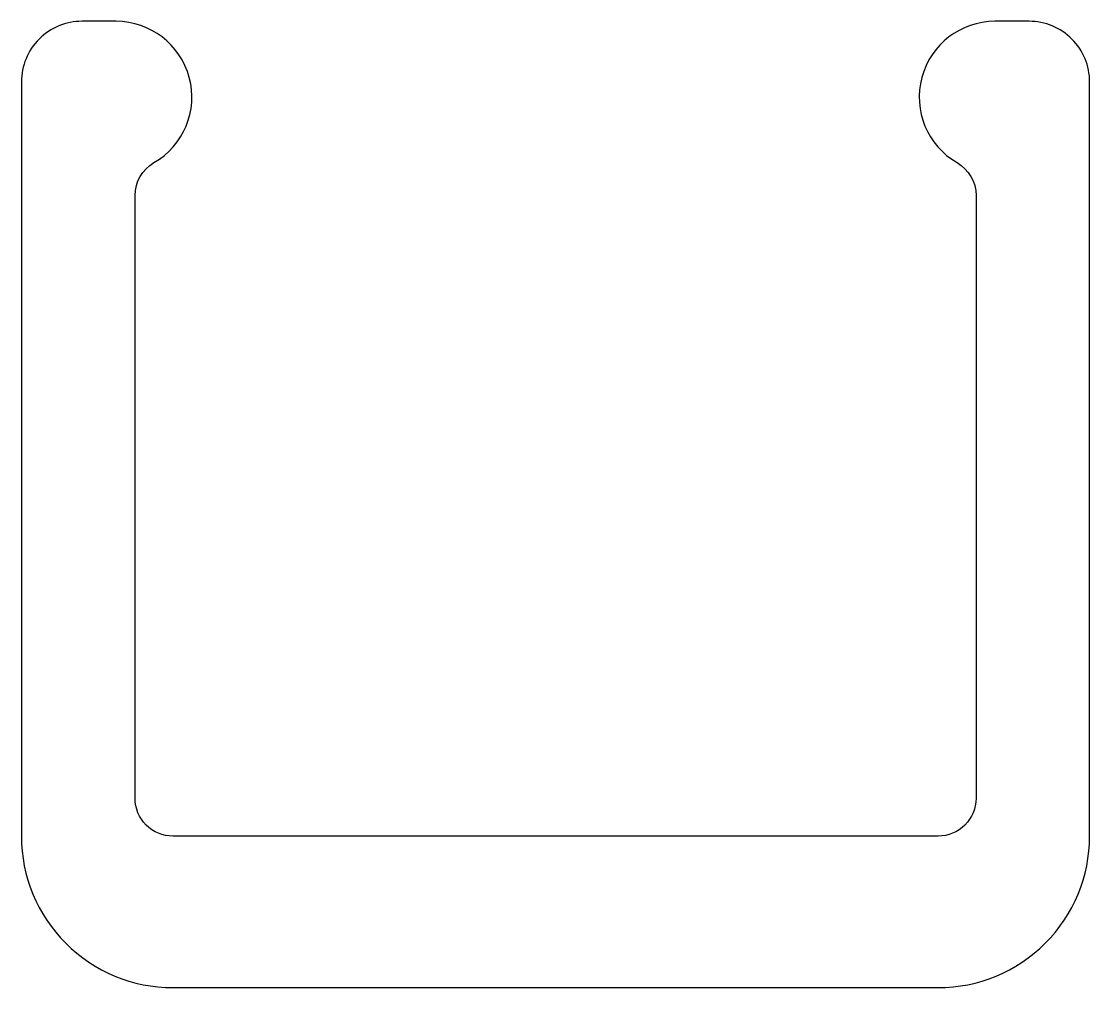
# Model space of a CAD drawing. Extents: x 153.5 to 167.6, y 218.7 to 231.5.
import ezdxf

# ---------------------------------------------------------------- set-up
doc = ezdxf.new("R2010")
doc.units = 0
doc.header["$LTSCALE"] = 15
doc.layers.get('0').update_dxf_attribs({"linetype": 'CONTINUOUS'})

msp = doc.modelspace()

# ---------------------------------------------------------------- linework, layer by layer
at = {"color": 0, "linetype": 'BYBLOCK'}
msp.add_lwpolyline([(153.505, 220.694, 0.414214), (155.505, 218.694), (165.605, 218.694, 0.414214), (167.605, 220.694), (167.605, 230.654, 0.414214), (166.805, 231.454), (166.355, 231.454, 0.767327), (165.855, 229.588, -0.267949), (166.105, 229.155), (166.105, 221.194, -0.414214), (165.605, 220.694), (155.505, 220.694, -0.414214), (155.005, 221.194), (155.005, 229.155, -0.267949), (155.255, 229.588, 0.767327), (154.755, 231.454), (154.305, 231.454, 0.414214), (153.505, 230.654)], format="xyb", close=True, dxfattribs=at)

doc.saveas('drawing.dxf')
